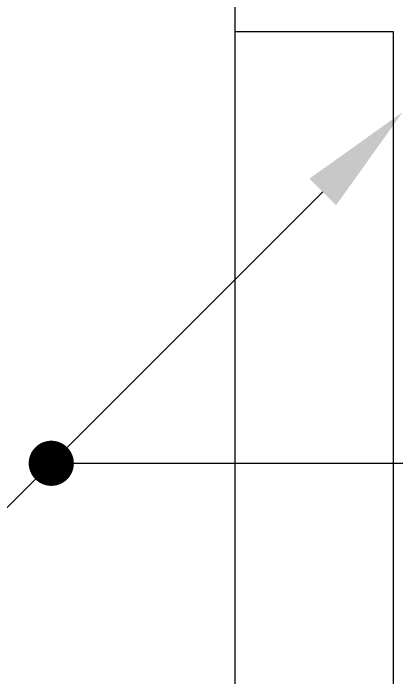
# Model space of a CAD drawing. Header units: millimetres. Extents: x 98197 to 106565, y 53890 to 60222.
# Drawn here: x 102918.8 to 103005, y 56477.4 to 56624.6 of the extents above; entities that cross this region are included whole.
import ezdxf

# ---------------------------------------------------------------- set-up
doc = ezdxf.new("R2010")
doc.units = ezdxf.units.MM
doc.header["$LTSCALE"] = 50
doc.header["$MEASUREMENT"] = 0
doc.linetypes.add('HIDDEN', pattern=[0.375, 0.25, -0.125])
doc.layers.get('0').update_dxf_attribs({"color": 8, "linetype": 'CONTINUOUS'})
doc.layers.add('00', color=7, linetype='HIDDEN')
doc.layers.add('36雨排水', color=3, linetype='CONTINUOUS')

# ---------------------------------------------------------------- blocks, each defined once
blk = doc.blocks.new('1111111')
at = {"layer": '36雨排水', "linetype": 'Continuous'}
for p, q in [((4902.82, 3830.25), (4712.61, 3640.04)), ((4842.71, 3770.15), (4920.5, 3770.15))]:
    blk.add_line(p, q, dxfattribs=at)
at = {"layer": '36雨排水', "linetype": 'Continuous', "const_width": 5}
blk.add_lwpolyline([(4840.21, 3770.15, 1), (4845.21, 3770.15, 1)], format="xyb", close=True, dxfattribs=at)
at = {"layer": '36雨排水', "linetype": 'Continuous'}
blk.add_solid([(4899.87, 3833.2), (4905.76, 3827.31), (4920.5, 3847.93)], dxfattribs=at)

msp = doc.modelspace()

# ---------------------------------------------------------------- linework, layer by layer
for p, q in [((102967.857, 57040.566), (102967.857, 56620.566)), ((102967.857, 56620.566), (103002.857, 56620.566)), ((102967.857, 56620.566), (102967.857, 56405.566)), ((103002.857, 56620.566), (103002.857, 56355.566))]:
    msp.add_line(p, q)
at = {"layer": '00'}
msp.add_line((102967.857, 57025.566), (102967.857, 56405.566), dxfattribs=at)

# ---------------------------------------------------------------- block references
at = {"layer": '36雨排水', "linetype": 'Continuous'}
msp.add_blockref('1111111', (98084.494, 52754.768), dxfattribs=at)

doc.saveas('drawing.dxf')
